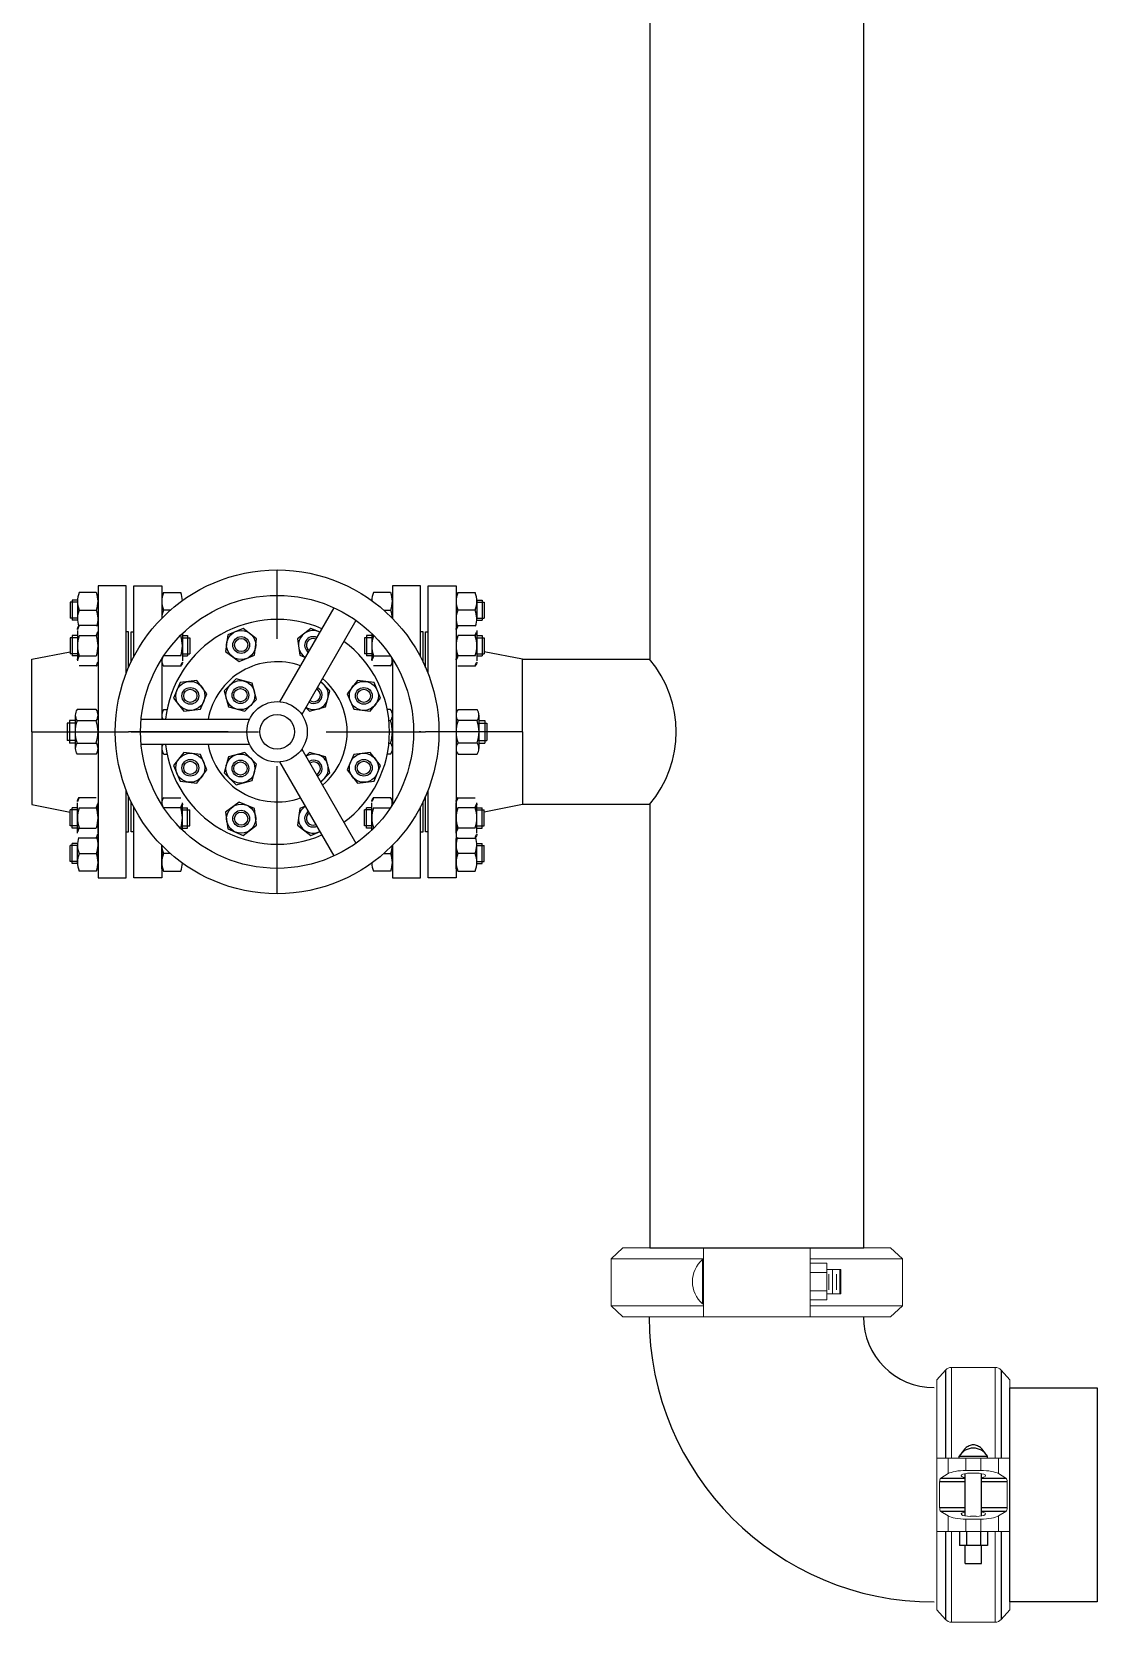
# Model space of a CAD drawing. Extents: x 226317 to 226469, y 8188101 to 8188260.
# Drawn here: x 226394.294 to 226395.13, y 8188235.161 to 8188236.409 of the extents above; entities that cross this region are included whole.
import ezdxf

# ---------------------------------------------------------------- set-up
doc = ezdxf.new("R2010")
doc.units = 0
doc.header["$LTSCALE"] = 15
doc.linetypes.add('CENTER', pattern=[2, 1.25, -0.25, 0.25, -0.25])
doc.layers.get('0').update_dxf_attribs({"color": 250})
for name, color, linetype in [('00-GTI-Acoples', 250, 'Continuous'), ('A-SANITARIOS', 250, 'Continuous'), ('ACCESORIOS Y VALVULAS', 250, 'Continuous'), ('EJES', 250, 'CENTER')]:
    doc.layers.add(name, color=color, linetype=linetype)

# ---------------------------------------------------------------- blocks, each defined once
blk = doc.blocks.new('A$C6654a9ea')
at = {"layer": '00-GTI-Acoples', "linetype": 'Continuous', "lineweight": 0, "extrusion": (-7.50251e-16, -1, 2.22045e-16)}
for p, q in [((-17.1, 28.7), (-17.1, 99.9)), ((-17.1, 99.9), (17.1, 99.9)), ((17.1, 28.7), (17.1, 99.9)), ((-28.6, 90.2), (-21.8, 97.8)), ((-28.6, 28.7), (-28.6, 90.2)), ((28.6, 90.2), (21.8, 97.8)), ((28.6, 28.7), (28.6, 90.2)), ((-28.6, 28.7), (-19.8, 28.7)), ((-28.6, -28.7), (-28.6, 28.7)), ((-19.8, 28.7), (-19.8, 16.6)), ((-19.8, 28.7), (-5.8, 28.7)), ((-5.8, 19), (-5.8, 28.7)), ((-5.8, 28.7), (5.8, 28.7)), ((5.8, 28.7), (5.8, 19)), ((5.8, 28.7), (19.8, 28.7)), ((19.8, 16.6), (19.8, 28.7)), ((19.8, 28.7), (28.6, 28.7)), ((28.6, -28.7), (28.6, 28.7)), ((-25.5, 13), (-19.8, 16.6)), ((-5.8, 19), (5.8, 19)), ((2.3, 16.9), (-2.3, 16.9)), ((19.8, 16.6), (25.5, 13)), ((-26.5, -10.1), (-26.5, 10.1)), ((26.5, 10.1), (26.5, -10.1)), ((-19.8, -16.6), (-25.5, -13)), ((-19.8, -16.6), (-19.8, -28.7)), ((5.8, -19), (-5.8, -19)), ((-5.8, -28.7), (-5.8, -19)), ((-2.3, -16.9), (2.3, -16.9)), ((5.8, -19), (5.8, -28.7)), ((25.5, -13), (19.8, -16.6)), ((19.8, -28.7), (19.8, -16.6)), ((-19.8, -28.7), (-28.6, -28.7)), ((-28.6, -90.2), (-28.6, -28.7)), ((-5.8, -28.7), (-19.8, -28.7)), ((-17.1, -99.9), (-17.1, -28.7)), ((5.8, -28.7), (-5.8, -28.7)), ((19.8, -28.7), (5.8, -28.7)), ((17.1, -99.9), (17.1, -28.7)), ((28.6, -28.7), (19.8, -28.7)), ((28.6, -90.2), (28.6, -28.7)), ((-28.6, -90.2), (-21.8, -97.8)), ((28.6, -90.2), (21.8, -97.8)), ((-17.1, -99.9), (17.1, -99.9))]:
    blk.add_line(p, q, dxfattribs=at)
at = {"layer": '00-GTI-Acoples', "extrusion": (-7.50251e-16, -1, 2.22045e-16)}
for p, q in [((-21.8, 28.7), (-21.8, 97.8)), ((21.8, 28.7), (21.8, 97.8)), ((-6.3, 53.8), (6.4, 53.8)), ((-6.3, 53.8), (-6.3, 39.8)), ((6.4, 53.8), (6.4, 39.8)), ((-11, 28.7), (-11, 39.8)), ((-5.5, 39.8), (-11, 39.8)), ((-5.5, 28.7), (-5.5, 39.8)), ((5.5, 39.8), (-5.5, 39.8)), ((5.5, 28.7), (5.5, 39.8)), ((11, 39.8), (5.5, 39.8)), ((11, 28.7), (11, 39.8)), ((-6.3, 13), (-25.5, 13)), ((-6.3, 16.6), (-6.3, -16.6)), ((6.4, 16.6), (6.4, -16.6)), ((25.5, 13), (6.4, 13)), ((-26.5, 10.1), (-6.3, 10.1)), ((6.4, 10.1), (26.5, 10.1)), ((-6.3, -10.1), (-26.5, -10.1)), ((26.5, -10.1), (6.4, -10.1)), ((-25.5, -13), (-6.3, -13)), ((6.4, -13), (25.5, -13)), ((-21.8, -97.8), (-21.8, -28.7)), ((-11.1, -28.7), (-11.1, -30.2)), ((-11.1, -30.2), (11.1, -30.2)), ((11.1, -28.7), (11.1, -30.2)), ((21.8, -97.8), (21.8, -28.7))]:
    blk.add_line(p, q, dxfattribs=at)
at = {"layer": '00-GTI-Acoples', "linetype": 'Continuous', "lineweight": 0, "extrusion": (-1.66589e-31, -2.22045e-16, -1)}
for centre, start, end in [((17.1, 93.6), 41.4483, 90), ((-17.1, 93.6), 90, 138.5517), ((17.1, -93.6), 270, 318.5517), ((-17.1, -93.6), 221.4483, 270)]:
    blk.add_arc(centre, 6.35, start, end, dxfattribs=at)
at = {"layer": '00-GTI-Acoples', "extrusion": (-1.66589e-31, -2.22045e-16, -1)}
blk.add_arc((0, -23.8), 12.8, 210.1161, 329.8839, dxfattribs=at)
at = {"layer": '00-GTI-Acoples', "linetype": 'Continuous', "lineweight": 0}
for centre, major_axis, ratio, start_param, end_param in [((-25.2, 10.1), (0, -3.05), 0.42735, -2.879793, -1.570796), ((-2.3, 15), (-7.3, 0), 0.267949, -1.570796, 0.991033), ((2.3, 15), (7.3, 0), 0.267949, -0.991033, 1.570796), ((25.2, 10.1), (0, 3.05), 0.42735, -1.570796, -0.261799), ((-25.2, -10.1), (0, -3.05), 0.42735, -1.570796, -0.261799), ((25.2, -10.1), (0, 3.05), 0.42735, -2.879793, -1.570796), ((-2.3, -15), (7.3, 0), 0.267949, -4.132625, -1.570796), ((2.3, -15), (-7.3, 0), 0.267949, -4.712389, -2.15056)]:
    blk.add_ellipse(centre, major_axis=major_axis, ratio=ratio, start_param=start_param, end_param=end_param, dxfattribs=at)
at = {"layer": '00-GTI-Acoples', "linetype": 'Continuous', "lineweight": 0, "extrusion": (-1.66589e-31, -2.22045e-16, -1)}
for centre, major_axis, start_param, end_param in [((-5.8, 15), (15.2, 0), -2.737733, -1.570796), ((5.8, 15), (15.2, 0), -1.570796, -0.40386), ((-5.8, -15), (-15.2, 0), -1.570796, -0.40386), ((5.8, -15), (-15.2, 0), -2.737733, -1.570796)]:
    blk.add_ellipse(centre, major_axis=major_axis, ratio=0.267949, start_param=start_param, end_param=end_param, dxfattribs=at)
at = {"layer": '00-GTI-Acoples'}
blk.add_open_spline([(8.9, -33.1), (8.1, -34.3), (7.2, -35.5), (5.4, -37.2), (4.4, -37.9), (2.3, -38.9), (1.1, -39.2), (-1.1, -39.2), (-2.3, -38.9), (-4.4, -37.9), (-5.4, -37.2), (-7.2, -35.5), (-8.1, -34.3), (-8.9, -33.1)], degree=3, knots=[1.492026, 1.492026, 1.492026, 1.492026, 1.940999, 1.940999, 2.277967, 2.277967, 2.614935, 2.614935, 2.951903, 2.951903, 3.288872, 3.288872, 3.737845, 3.737845, 3.737845, 3.737845], dxfattribs=at)
blk = doc.blocks.new('A$C363a55df')
at = {"layer": '00-GTI-Acoples', "linetype": 'Continuous', "lineweight": 0, "extrusion": (3.83476e-17, -1, 0)}
for p, q in [((-27.1, 105), (-18.4, 114.3)), ((-18.4, 41.9), (-18.4, 114.3)), ((18.4, 114.3), (-18.4, 114.3)), ((18.4, 41.9), (18.4, 114.3)), ((27.1, 105), (18.4, 114.3)), ((-27.1, 41.9), (-27.1, 105)), ((27.1, 41.9), (27.1, 105)), ((-9, 66), (0.5, 66)), ((-9, 55.1), (-9, 66)), ((0.5, 66), (10, 66)), ((10, 55.1), (10, 66)), ((-13.8, 41.9), (-13.8, 55.1)), ((-13.8, 55.1), (-6.7, 55.1)), ((-6.7, 41.9), (-6.7, 55.1)), ((-6.7, 55.1), (7.7, 55.1)), ((7.7, 41.9), (7.7, 55.1)), ((7.7, 55.1), (14.9, 55.1)), ((14.9, 41.9), (14.9, 55.1)), ((-27.1, 41.9), (-27.1, 21.6)), ((-25.4, 41.9), (-27.1, 41.9)), ((-6.4, 41.9), (-25.4, 41.9)), ((7.4, 41.9), (-6.4, 41.9)), ((26.4, 41.9), (7.4, 41.9)), ((27.1, 41.9), (26.4, 41.9)), ((27.1, 41.9), (27.1, 21.6)), ((-27.1, -21.6), (-27.1, 21.6)), ((27.1, -21.6), (27.1, 21.6)), ((-27.1, -21.6), (-27.1, -41.9)), ((27.1, -21.6), (27.1, -41.9)), ((-27.1, -41.9), (-25.4, -41.9)), ((-27.1, -105), (-27.1, -41.9)), ((-25.4, -41.9), (-6.4, -41.9)), ((-18.4, -114.3), (-18.4, -41.9)), ((-16.8, -42.5), (-16.8, -41.9)), ((-16.8, -42.5), (17.8, -42.5)), ((-6.4, -41.9), (7.4, -41.9)), ((7.4, -41.9), (26.4, -41.9)), ((17.8, -42.5), (17.8, -41.9)), ((18.4, -114.3), (18.4, -41.9)), ((26.4, -41.9), (27.1, -41.9)), ((27.1, -105), (27.1, -41.9)), ((-27.1, -105), (-18.4, -114.3)), ((27.1, -105), (18.4, -114.3)), ((18.4, -114.3), (-18.4, -114.3))]:
    blk.add_line(p, q, dxfattribs=at)
at = {"layer": '00-GTI-Acoples', "linetype": 'Continuous', "lineweight": 0}
for p, q in [((-27.1, 103.1), (-27.1, -103.1)), ((27.1, 103.1), (27.1, -103.1)), ((10, 65.3), (-9, 65.3)), ((6.5, 62.5), (-6, 62.5)), ((10, 59.5), (-9, 59.5)), ((6.5, 56.7), (-6, 56.7))]:
    blk.add_line(p, q, dxfattribs=at)
blk.add_arc((0.5, -27.6), 22.9, 220.8756, 319.1244, dxfattribs=at)
blk = doc.blocks.new('VALV. DE COMP. 4 PLANTA 150# R.F.')
at = {"linetype": 'CENTER', "ltscale": 3}
for p, q in [((0, -127), (0, 127)), ((-192.5, 0), (-116.5, 0)), ((-114.5, 0), (114.5, 0)), ((-38.5, 0), (-114.5, 0)), ((38.5, 0), (114.5, 0)), ((192.5, 0), (116.5, 0))]:
    blk.add_line(p, q, dxfattribs=at)
at = {"layer": 'ACCESORIOS Y VALVULAS'}
for p, q in [((-118.5, 114.5), (-140.5, 114.5)), ((-140.5, 114.5), (-140.5, -114.5)), ((-118.5, 45.7), (-118.5, 114.5)), ((-112.5, 58.9), (-112.5, 114.5)), ((-112.5, 114.5), (-90.5, 114.5)), ((-90.5, 114.5), (-90.5, 89.1)), ((112.5, 114.5), (90.5, 114.5)), ((90.5, 114.5), (90.5, 89.1)), ((112.5, 58.9), (112.5, 114.5)), ((118.5, 45.7), (118.5, 114.5)), ((118.5, 114.5), (140.5, 114.5)), ((140.5, 114.5), (140.5, -114.5)), ((-156.7, 101.7), (-162.5, 101.7)), ((-162.5, 101.7), (-162.5, 89.3)), ((-156.7, 103.4), (-160.8, 103.4)), ((-160.8, 103.4), (-160.8, 87.6)), ((-156.7, 102.4), (-156.7, 88.6)), ((-141.9, 109.2), (-155.4, 109.2)), ((-140.5, 107.4), (-140.5, 83.6)), ((-90.5, 107.4), (-90.5, 89.1)), ((-89.1, 109.2), (-75.6, 109.2)), ((-74.3, 103.4), (-73.7, 103.4)), ((74.3, 103.4), (73.7, 103.4)), ((89.1, 109.2), (75.6, 109.2)), ((90.5, 107.4), (90.5, 89.1)), ((140.5, 107.4), (140.5, 83.6)), ((141.9, 109.2), (155.4, 109.2)), ((156.7, 103.4), (160.8, 103.4)), ((156.7, 102.4), (156.7, 88.6)), ((156.7, 101.7), (162.5, 101.7)), ((160.8, 103.4), (160.8, 87.6)), ((162.5, 101.7), (162.5, 89.3)), ((-156.7, 89.3), (-162.5, 89.3)), ((-156.7, 87.6), (-160.8, 87.6)), ((-155.4, 95.5), (-141.9, 95.5)), ((-83.7, 95.5), (-89.1, 95.5)), ((83.7, 95.5), (89.1, 95.5)), ((155.4, 95.5), (141.9, 95.5)), ((156.7, 89.3), (162.5, 89.3)), ((156.7, 87.6), (160.8, 87.6)), ((-156.7, 75.5), (-160.8, 75.5)), ((-160.8, 75.5), (-160.8, 59.6)), ((-156.7, 79.4), (-156.7, 55.6)), ((-141.9, 83.4), (-155.4, 83.4)), ((-155.4, 75.5), (-141.9, 75.5)), ((-140.5, 79.4), (-140.5, 55.6)), ((-75.6, 75.5), (-76, 75.5)), ((-74.3, 77.2), (-74.3, 55.6)), ((-74.3, 75.5), (-70.2, 75.5)), ((-70.2, 75.5), (-70.2, 59.6)), ((74.3, 75.5), (70.2, 75.5)), ((70.2, 75.5), (70.2, 59.6)), ((74.3, 77.2), (74.3, 55.6)), ((75.6, 75.5), (76, 75.5)), ((140.5, 79.4), (140.5, 55.6)), ((141.9, 83.4), (155.4, 83.4)), ((155.4, 75.5), (141.9, 75.5)), ((156.7, 79.4), (156.7, 55.6)), ((156.7, 75.5), (160.8, 75.5)), ((160.8, 75.5), (160.8, 59.6)), ((-156.7, 73.8), (-162.5, 73.8)), ((-162.5, 73.8), (-162.5, 61.3)), ((-74.3, 73.8), (-68.5, 73.8)), ((-68.5, 73.8), (-68.5, 61.3)), ((74.3, 73.8), (68.5, 73.8)), ((68.5, 73.8), (68.5, 61.3)), ((156.7, 73.8), (162.5, 73.8)), ((162.5, 73.8), (162.5, 61.3)), ((-156.7, 61.3), (-162.5, 61.3)), ((-156.7, 59.6), (-160.8, 59.6)), ((-155.4, 59.6), (-141.9, 59.6)), ((-141.9, 51.7), (-155.4, 51.7)), ((-90.5, 57.3), (-90.5, 9.9)), ((-90.5, 57.3), (-90.5, 55.6)), ((-89.1, 51.7), (-75.6, 51.7)), ((-75.6, 59.6), (-89, 59.6)), ((-74.3, 61.3), (-68.5, 61.3)), ((-74.3, 59.6), (-70.2, 59.6)), ((74.3, 61.3), (68.5, 61.3)), ((74.3, 59.6), (70.2, 59.6)), ((75.6, 59.6), (89, 59.6)), ((89.1, 51.7), (75.6, 51.7)), ((90.5, 57.3), (90.5, -57.3)), ((90.5, 57.3), (90.5, 55.6)), ((155.4, 59.6), (141.9, 59.6)), ((141.9, 51.7), (155.4, 51.7)), ((156.7, 61.3), (162.5, 61.3)), ((156.7, 59.6), (160.8, 59.6)), ((-158.4, 13.1), (-158.4, -13.1)), ((-142, 17.5), (-156.9, 17.5)), ((-140.5, 13.1), (-140.5, -13.1)), ((-90.5, 13.1), (-90.5, 9.9)), ((-89, 17.5), (-86.5, 17.5)), ((89, 17.5), (86.5, 17.5)), ((90.5, 13.1), (90.5, -13.1)), ((140.5, 13.1), (140.5, -13.1)), ((142, 17.5), (156.9, 17.5)), ((158.4, 13.1), (158.4, -13.1)), ((-158.4, 6.9), (-164.7, 6.9)), ((-164.7, 6.9), (-164.7, -6.9)), ((-158.4, 8.8), (-162.9, 8.8)), ((-162.9, 8.8), (-162.9, -8.8)), ((-156.9, 8.8), (-142, 8.8)), ((87.8, 8.8), (89, 8.8)), ((156.9, 8.8), (142, 8.8)), ((158.4, 8.8), (162.9, 8.8)), ((158.4, 6.9), (164.7, 6.9)), ((162.9, 8.8), (162.9, -8.8)), ((164.7, 6.9), (164.7, -6.9)), ((-158.4, -6.9), (-164.7, -6.9)), ((-158.4, -8.8), (-162.9, -8.8)), ((-156.9, -8.8), (-142, -8.8)), ((-90.5, -9.9), (-90.5, -57.3)), ((-90.5, -9.9), (-90.5, -13.1)), ((87.8, -8.8), (89, -8.8)), ((156.9, -8.8), (142, -8.8)), ((158.4, -6.9), (164.7, -6.9)), ((158.4, -8.8), (162.9, -8.8)), ((-142, -17.5), (-156.9, -17.5)), ((-89, -17.5), (-86.5, -17.5)), ((89, -17.5), (86.5, -17.5)), ((142, -17.5), (156.9, -17.5)), ((-118.5, -114.5), (-118.5, -45.7)), ((118.5, -114.5), (118.5, -45.7)), ((-156.7, -61.3), (-162.5, -61.3)), ((-162.5, -73.8), (-162.5, -61.3)), ((-156.7, -59.6), (-160.8, -59.6)), ((-160.8, -75.5), (-160.8, -59.6)), ((-156.7, -79.4), (-156.7, -55.6)), ((-141.9, -51.7), (-155.4, -51.7)), ((-155.4, -59.6), (-141.9, -59.6)), ((-140.5, -79.4), (-140.5, -55.6)), ((-112.5, -114.5), (-112.5, -58.9)), ((-90.5, -57.3), (-90.5, -55.6)), ((-89.1, -51.7), (-75.6, -51.7)), ((-75.6, -59.6), (-89, -59.6)), ((-74.3, -77.2), (-74.3, -55.6)), ((-74.3, -59.6), (-70.2, -59.6)), ((-74.3, -61.3), (-68.5, -61.3)), ((-70.2, -75.5), (-70.2, -59.6)), ((-68.5, -73.8), (-68.5, -61.3)), ((74.3, -61.3), (68.5, -61.3)), ((68.5, -73.8), (68.5, -61.3)), ((74.3, -59.6), (70.2, -59.6)), ((70.2, -75.5), (70.2, -59.6)), ((74.3, -77.2), (74.3, -55.6)), ((89.1, -51.7), (75.6, -51.7)), ((75.6, -59.6), (89, -59.6)), ((90.5, -57.3), (90.5, -55.6)), ((112.5, -114.5), (112.5, -58.9)), ((140.5, -79.4), (140.5, -55.6)), ((141.9, -51.7), (155.4, -51.7)), ((155.4, -59.6), (141.9, -59.6)), ((156.7, -79.4), (156.7, -55.6)), ((156.7, -59.6), (160.8, -59.6)), ((156.7, -61.3), (162.5, -61.3)), ((160.8, -75.5), (160.8, -59.6)), ((162.5, -73.8), (162.5, -61.3)), ((-156.7, -73.8), (-162.5, -73.8)), ((-74.3, -73.8), (-68.5, -73.8)), ((74.3, -73.8), (68.5, -73.8)), ((156.7, -73.8), (162.5, -73.8)), ((-156.7, -75.5), (-160.8, -75.5)), ((-155.4, -75.5), (-141.9, -75.5)), ((-141.9, -83.4), (-155.4, -83.4)), ((-140.5, -107.4), (-140.5, -83.6)), ((-118.5, -78.5), (-116.5, -78.5)), ((-112.5, -78.5), (-114.5, -78.5)), ((-75.6, -75.5), (-76, -75.5)), ((-74.3, -75.5), (-70.2, -75.5)), ((74.3, -75.5), (70.2, -75.5)), ((75.6, -75.5), (76, -75.5)), ((112.5, -78.5), (114.5, -78.5)), ((118.5, -78.5), (116.5, -78.5)), ((140.5, -107.4), (140.5, -83.6)), ((155.4, -75.5), (141.9, -75.5)), ((141.9, -83.4), (155.4, -83.4)), ((156.7, -75.5), (160.8, -75.5)), ((-156.7, -89.3), (-162.5, -89.3)), ((-162.5, -101.7), (-162.5, -89.3)), ((-156.7, -87.6), (-160.8, -87.6)), ((-160.8, -103.4), (-160.8, -87.6)), ((-156.7, -102.4), (-156.7, -88.6)), ((-155.4, -95.5), (-141.9, -95.5)), ((-90.5, -89.1), (-90.5, -114.5)), ((-90.5, -107.4), (-90.5, -89.1)), ((-83.7, -95.5), (-89.1, -95.5)), ((83.7, -95.5), (89.1, -95.5)), ((90.5, -89.1), (90.5, -114.5)), ((90.5, -107.4), (90.5, -89.1)), ((155.4, -95.5), (141.9, -95.5)), ((156.7, -87.6), (160.8, -87.6)), ((156.7, -102.4), (156.7, -88.6)), ((156.7, -89.3), (162.5, -89.3)), ((160.8, -103.4), (160.8, -87.6)), ((162.5, -101.7), (162.5, -89.3)), ((-156.7, -101.7), (-162.5, -101.7)), ((-156.7, -103.4), (-160.8, -103.4)), ((-141.9, -109.2), (-155.4, -109.2)), ((-89.1, -109.2), (-75.6, -109.2)), ((-74.3, -103.4), (-73.7, -103.4)), ((74.3, -103.4), (73.7, -103.4)), ((89.1, -109.2), (75.6, -109.2)), ((141.9, -109.2), (155.4, -109.2)), ((156.7, -101.7), (162.5, -101.7)), ((156.7, -103.4), (160.8, -103.4)), ((-140.5, -114.5), (-118.5, -114.5)), ((-90.5, -114.5), (-112.5, -114.5)), ((90.5, -114.5), (112.5, -114.5)), ((140.5, -114.5), (118.5, -114.5))]:
    blk.add_line(p, q, dxfattribs=at)
at = {"layer": 'ACCESORIOS Y VALVULAS', "linetype": 'Continuous'}
blk.add_line((112.9, 0), (111.4, 0), dxfattribs=at)
at = {"layer": 'ACCESORIOS Y VALVULAS'}
for points in [[(2.2, 23.6), (44.7, 97.3)], [(61.9, 87.4), (19.4, 13.7)], [(-116.5, 50.6), (-116.5, 78.5), (-118.5, 78.5)], [(-114.5, 54.9), (-114.5, 78.5), (-112.5, 78.5)], [(114.5, 54.9), (114.5, 78.5), (112.5, 78.5)], [(116.5, 50.6), (116.5, 78.5), (118.5, 78.5)], [(-192.5, 0), (-192.5, 57), (-192.5, 57), (-162.5, 62.9)], [(192.5, 0), (192.5, 57), (192.5, 57), (162.5, 62.9)], [(-192.5, 0), (-192.5, -57), (-192.5, -57), (-162.5, -62.9)], [(-106.7, 9.9), (-21.6, 9.9)], [(192.5, 0), (192.5, -57), (192.5, -57), (162.5, -62.9)], [(-21.6, -9.9), (-106.7, -9.9)], [(44.7, -97.3), (2.2, -23.6)], [(19.4, -13.7), (61.9, -87.4)], [(-116.5, -78.5), (-116.5, -50.6)], [(-114.5, -78.5), (-114.5, -54.9)], [(114.5, -78.5), (114.5, -54.9)], [(116.5, -78.5), (116.5, -50.6)]]:
    blk.add_lwpolyline(points, dxfattribs=at)
at = {"layer": 'ACCESORIOS Y VALVULAS', "linetype": 'Continuous'}
for points in [[(-16.1, 73.1), (-26.5, 81.2), (-38.7, 76.1), (-40.4, 63.1), (-29.9, 55.1), (-17.8, 60.1)], [(-63.1, 40.4), (-76.1, 38.7), (-81.2, 26.5), (-73.1, 16.1), (-60.1, 17.8), (-55.1, 29.9)], [(-19.5, 38.1), (-32.2, 41.5), (-41.5, 32.2), (-38.1, 19.5), (-25.4, 16.1), (-16.1, 25.4)], [(73.1, 16.1), (81.2, 26.5), (76.1, 38.7), (63.1, 40.4), (55.1, 29.9), (60.1, 17.8)], [(-73.1, -16.1), (-81.2, -26.5), (-76.1, -38.7), (-63.1, -40.4), (-55.1, -29.9), (-60.1, -17.8)], [(-38.1, -19.5), (-41.5, -32.2), (-32.2, -41.5), (-19.5, -38.1), (-16.1, -25.4), (-25.4, -16.1)], [(63.1, -40.4), (76.1, -38.7), (81.2, -26.5), (73.1, -16.1), (60.1, -17.8), (55.1, -29.9)], [(-40.4, -63.1), (-38.7, -76.1), (-26.5, -81.2), (-16.1, -73.1), (-17.8, -60.1), (-29.9, -55.1)]]:
    blk.add_lwpolyline(points, close=True, dxfattribs=at)
for points in [[(33.7, 78.2), (26.5, 81.2), (16.1, 73.1), (17.8, 60.1), (22.2, 58.3)], [(22.5, 19), (25.4, 16.1), (38.1, 19.5), (41.5, 32.2), (34.3, 39.5)], [(34.3, -39.5), (41.5, -32.2), (38.1, -19.5), (25.4, -16.1), (22.5, -19)], [(22.2, -58.3), (17.8, -60.1), (16.1, -73.1), (26.5, -81.2), (33.7, -78.2)]]:
    blk.add_lwpolyline(points, dxfattribs=at)
for centre, radius in [((0, 0), 127), ((0, 0), 107.1), ((-28.2, 68.1), 11.4), ((-28.2, 68.1), 6.58), ((-28.2, 68.1), 5.18), ((-68.1, 28.2), 11.4), ((-28.8, 28.8), 11.4), ((68.1, 28.2), 11.4), ((-68.1, 28.2), 6.58), ((-68.1, 28.2), 5.18), ((-28.8, 28.8), 6.58), ((-28.8, 28.8), 5.18), ((68.1, 28.2), 6.58), ((68.1, 28.2), 5.18), ((0, 0), 23.7), ((0, 0), 13.6), ((-68.1, -28.2), 11.4), ((-68.1, -28.2), 6.58), ((-68.1, -28.2), 5.18), ((-28.8, -28.8), 11.4), ((-28.8, -28.8), 6.58), ((-28.8, -28.8), 5.18), ((68.1, -28.2), 11.4), ((68.1, -28.2), 6.58), ((68.1, -28.2), 5.18), ((-28.2, -68.1), 11.4), ((-28.2, -68.1), 6.58), ((-28.2, -68.1), 5.18)]:
    blk.add_circle(centre, radius, dxfattribs=at)
at = {"layer": 'ACCESORIOS Y VALVULAS'}
for centre, radius, start, end in [((-138.7, 102.4), 18, 157.5879, 202.4121), ((-158.5, 102.4), 18, 337.5879, 22.4121), ((-72.5, 102.4), 18, 157.5879, 202.4121), ((-92.3, 102.4), 18, 2.0697, 22.4121), ((92.3, 102.4), 18, 157.5879, 177.9303), ((72.5, 102.4), 18, 337.5879, 22.4121), ((158.5, 102.4), 18, 157.5879, 202.4121), ((138.7, 102.4), 18, 337.5879, 22.4121), ((-138.7, 88.6), 18, 157.5879, 198.7742), ((-158.5, 88.6), 18, 341.2258, 22.4121), ((-72.5, 88.6), 18, 157.5879, 178.4736), ((72.5, 88.6), 18, 1.5264, 22.4121), ((158.5, 88.6), 18, 157.5879, 198.7742), ((138.7, 88.6), 18, 341.2258, 22.4121), ((-150.3, 79.4), 6.46, 142.1211, 217.8789), ((-132.9, 67.5), 23.8, 160.5288, 199.4712), ((-147, 79.4), 6.46, 322.1211, 37.8789), ((-164.3, 67.5), 23.8, 340.5288, 19.4712), ((-80.7, 79.4), 6.46, 322.1211, 333.7337), ((-98.1, 67.5), 23.8, 340.5288, 19.4712), ((98.1, 67.5), 23.8, 160.5288, 199.4712), ((80.7, 79.4), 6.46, 206.2663, 217.8789), ((147, 79.4), 6.46, 142.1211, 217.8789), ((164.3, 67.5), 23.8, 160.5288, 199.4712), ((150.3, 79.4), 6.46, 322.1211, 37.8789), ((132.9, 67.5), 23.8, 340.5288, 19.4712), ((-150.3, 55.6), 6.46, 142.1211, 217.8789), ((-147, 55.6), 6.46, 322.1211, 37.8789), ((-84, 55.6), 6.46, 157.5747, 217.8789), ((-80.7, 55.6), 6.46, 322.1211, 37.8789), ((80.7, 55.6), 6.46, 142.1211, 217.8789), ((84, 55.6), 6.46, 322.1211, 22.4253), ((147, 55.6), 6.46, 142.1211, 217.8789), ((150.3, 55.6), 6.46, 322.1211, 37.8789), ((-151.3, 13.1), 7.13, 142.1211, 217.8789), ((-147.6, 13.1), 7.13, 322.1211, 37.8789), ((-83.4, 13.1), 7.13, 142.1211, 206.5894), ((83.4, 13.1), 7.13, 322.1211, 37.8789), ((147.6, 13.1), 7.13, 142.1211, 217.8789), ((151.3, 13.1), 7.13, 322.1211, 37.8789), ((-132.2, 0), 26.3, 160.5288, 199.4712), ((-166.8, 0), 26.3, 340.5288, 19.4712), ((64.2, 0), 26.3, 340.5288, 19.4712), ((166.8, 0), 26.3, 160.5288, 199.4712), ((132.2, 0), 26.3, 340.5288, 19.4712), ((-151.3, -13.1), 7.13, 142.1211, 217.8789), ((-147.6, -13.1), 7.13, 322.1211, 37.8789), ((-83.4, -13.1), 7.13, 153.4106, 217.8789), ((83.4, -13.1), 7.13, 322.1211, 37.8789), ((147.6, -13.1), 7.13, 142.1211, 217.8789), ((151.3, -13.1), 7.13, 322.1211, 37.8789), ((-150.3, -55.6), 6.46, 142.1211, 217.8789), ((-132.9, -67.5), 23.8, 160.5288, 199.4712), ((-147, -55.6), 6.46, 322.1211, 37.8789), ((-164.3, -67.5), 23.8, 340.5288, 19.4712), ((-84, -55.6), 6.46, 142.1211, 202.4253), ((-80.7, -55.6), 6.46, 322.1211, 37.8789), ((-98.1, -67.5), 23.8, 340.5288, 19.4712), ((80.7, -55.6), 6.46, 142.1211, 217.8789), ((98.1, -67.5), 23.8, 160.5288, 199.4712), ((84, -55.6), 6.46, 337.5747, 37.8789), ((147, -55.6), 6.46, 142.1211, 217.8789), ((164.3, -67.5), 23.8, 160.5288, 199.4712), ((150.3, -55.6), 6.46, 322.1211, 37.8789), ((132.9, -67.5), 23.8, 340.5288, 19.4712), ((-150.3, -79.4), 6.46, 142.1211, 217.8789), ((-138.7, -88.6), 18, 161.2258, 202.4121), ((-147, -79.4), 6.46, 322.1211, 37.8789), ((-158.5, -88.6), 18, 337.5879, 18.7742), ((-80.7, -79.4), 6.46, 26.2663, 37.8789), ((80.7, -79.4), 6.46, 142.1211, 153.7337), ((147, -79.4), 6.46, 142.1211, 217.8789), ((158.5, -88.6), 18, 161.2258, 202.4121), ((150.3, -79.4), 6.46, 322.1211, 37.8789), ((138.7, -88.6), 18, 337.5879, 18.7742), ((-138.7, -102.4), 18, 157.5879, 202.4121), ((-158.5, -102.4), 18, 337.5879, 22.4121), ((-72.5, -88.6), 18, 181.5264, 202.4121), ((-72.5, -102.4), 18, 157.5879, 202.4121), ((72.5, -88.6), 18, 337.5879, 358.4736), ((72.5, -102.4), 18, 337.5879, 22.4121), ((158.5, -102.4), 18, 157.5879, 202.4121), ((138.7, -102.4), 18, 337.5879, 22.4121), ((-92.3, -102.4), 18, 337.5879, 357.9303), ((92.3, -102.4), 18, 182.0697, 202.4121)]:
    blk.add_arc(centre, radius, start, end, dxfattribs=at)
at = {"layer": 'ACCESORIOS Y VALVULAS', "linetype": 'Continuous'}
for centre, radius, start, end in [((0, 0), 88.2, 66.4664, 173.5336), ((28.2, 68.1), 11.4, 61.5755, 238.4245), ((28.2, 68.1), 6.58, 62.7296, 237.2704), ((28.2, 68.1), 5.18, 63.4709, 236.5291), ((0, 0), 88.2, 306.4666, 53.5334), ((0, 0), 55, 70.4003, 169.5997), ((28.8, 28.8), 11.4, 236.9495, 63.0505), ((0, 0), 55, 310.4003, 49.5997), ((28.8, 28.8), 6.58, 234.7113, 65.2887), ((28.8, 28.8), 5.18, 233.2707, 66.7293), ((0, 0), 88.2, 186.4664, 293.5336), ((0, 0), 55, 190.4003, 289.5997), ((28.8, -28.8), 11.4, 296.9495, 123.0505), ((28.8, -28.8), 6.58, 294.7113, 125.2887), ((28.8, -28.8), 5.18, 293.2707, 126.7293), ((28.2, -68.1), 11.4, 121.5755, 298.4245), ((28.2, -68.1), 6.58, 122.7296, 297.2704), ((28.2, -68.1), 5.18, 123.4709, 296.5291)]:
    blk.add_arc(centre, radius, start, end, dxfattribs=at)
at = {"layer": 'EJES', "linetype": 'Continuous'}
for p, q in [((-114.5, 0), (-116.5, 0)), ((114.5, 0), (116.5, 0))]:
    blk.add_line(p, q, dxfattribs=at)
blk = doc.blocks.new('BOMBAS-28.02.2025')
at = {"layer": 'A-SANITARIOS', "color": 8}
for p, q in [((5.1618, -6.993, 0.0001), (5.2617, -6.993, -0.0001)), ((5.2617, -7.107, -0.0001), (5.1618, -7.107, 0.0001))]:
    blk.add_line(p, q, dxfattribs=at)
at = {"layer": 'A-SANITARIOS', "color": 8, "elevation": 0}
for points in [[(5.2617, -7.107), (5.2617, -7.4548), (5.4297, -7.4548), (5.4297, -5.2451), (5.2617, -5.2451), (5.2617, -5.593)], [(5.2617, -6.407), (5.2617, -6.993)]]:
    blk.add_lwpolyline(points, dxfattribs=at)
blk.add_lwpolyline([(5.5443, -7.7326), (5.5443, -7.5646), (5.6129, -7.5646), (5.6129, -7.7326)], close=True, dxfattribs=at)
at = {"layer": 'A-SANITARIOS', "color": 8, "linetype": 'ByBlock', "ltscale": 0.8}
blk.add_arc((5.1941, -7.05, 0), 0.0884, 319.8527, 40.1473, dxfattribs=at)
at = {"layer": 'A-SANITARIOS', "color": 8}
for radius in [0.2238, 0.0556]:
    blk.add_arc((5.485, -7.5089, 4669.5079), radius, 180, 270, dxfattribs=at)
at = {"layer": 'A-SANITARIOS', "color": 8, "linetype": 'Continuous', "xscale": 0.001, "yscale": 0.001, "zscale": 0.001}
blk.add_blockref('VALV. DE COMP. 4 PLANTA 150# R.F.', (4.9693, -7.05, 0), dxfattribs=at)
at = {"layer": 'A-SANITARIOS', "color": 8, "linetype": 'Continuous', "lineweight": 0, "zscale": 0.001}
for name, p, xscale, yscale, rotation in [('A$C363a55df', (5.3457, -7.4819, 0), -0.0009999999999999998, 0.0009999999999999996, 270.0000012408781), ('A$C6654a9ea', (5.5157, -7.6486, 0), -0.001, 0.001, 180)]:
    blk.add_blockref(name, p, dxfattribs=dict(at, xscale=xscale, yscale=yscale, rotation=rotation))

msp = doc.modelspace()

# ---------------------------------------------------------------- block references
msp.add_blockref('BOMBAS-28.02.2025', (226389.5171, 8188242.9096))

doc.saveas('drawing.dxf')
